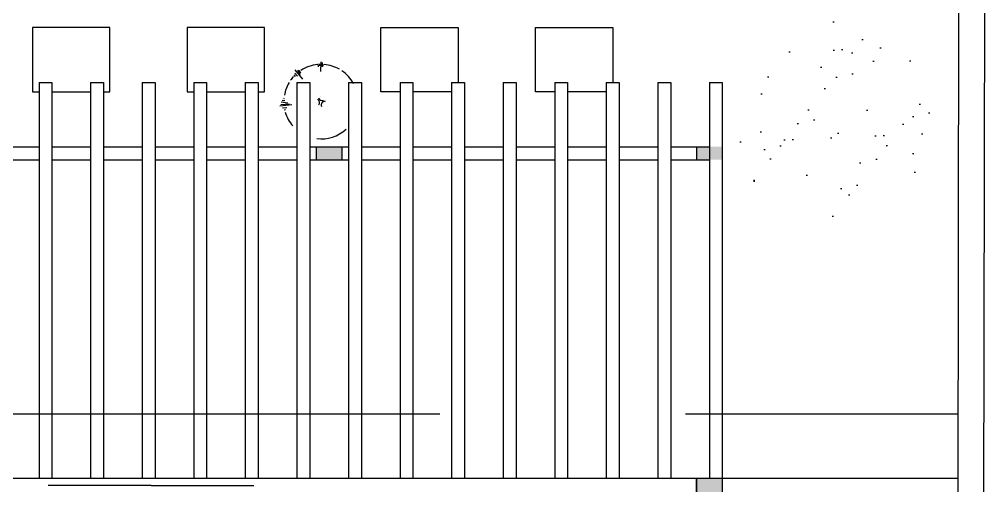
# Model space of a CAD drawing. Header units: millimetres. Extents: x 166 to 289, y 88 to 139.
# Drawn here: x 180.92 to 188.43, y 113.7 to 117.32 of the extents above; entities that cross this region are included whole.
import ezdxf

# ---------------------------------------------------------------- set-up
doc = ezdxf.new("R2010")
doc.units = ezdxf.units.MM
doc.header["$LTSCALE"] = 0.6
doc.linetypes.add('HIDDEN', pattern=[9.525, 6.35, -3.175])
for name, color, linetype in [('0.1', 1, 'Continuous'), ('0.3', 3, 'Continuous'), ('5', 5, 'Continuous'), ('AR-ALV', 5, 'Continuous'), ('Mobiliário', 160, 'Continuous'), ('VEGETAÇAO', 76, 'Continuous')]:
    doc.layers.add(name, color=color, linetype=linetype)

# ---------------------------------------------------------------- blocks, each defined once
blk = doc.blocks.new('*E20')
at = {"lineweight": -3}
blk.add_arc((-5, 25), 60.4, 89.4366, 90.2669, dxfattribs=at)

msp = doc.modelspace()

# ---------------------------------------------------------------- hatches: boundary and pattern name
h = msp.add_hatch()
h.set_pattern_fill('AR-SAND', color=56, scale=0.01, angle=45, style=0)
h.set_pattern_definition([(82.5, (14.73874, -9.3843), (-0.35738135, 0.3347535), [0, -0.38608, 0, -0.4318, 0, -0.41275]), (52.5, (14.73874, -9.3843), (-0.189011, 0.8247329), [0, -0.20828, 0, -0.34798, 0, -0.13335]), (12.5, (14.51782, -9.60523), (0.5582998, 0.5603323), [0, -0.127, 0, -0.4572, 0, -0.5969]), (2.5, (14.5178, -9.6052), (0.3822811, 0.6975508), [0, -0.0635, 0, -0.29972, 0, -0.3429])])
h.paths.add_polyline_path([(187.9897, 116.5454, 1), (186.4403, 116.5454, 1)])
at = {"layer": '0.1', "linetype": 'HIDDEN'}
for points in [[(183.2198, 116.335), (183.2198, 116.235), (183.4198, 116.235), (183.4198, 116.335)], [(186.3698, 116.335), (186.1698, 116.335), (186.1698, 116.235), (186.3698, 116.235)]]:
    msp.add_hatch(color=256, dxfattribs=at).paths.add_polyline_path(points)
at = {"layer": 'AR-ALV'}
msp.add_hatch(color=256, dxfattribs=at).paths.add_polyline_path([(186.1698, 113.562), (186.3698, 113.562), (186.3698, 113.762), (186.1698, 113.762)])

# ---------------------------------------------------------------- linework, layer by layer
at = {"layer": '0.1', "linetype": 'HIDDEN'}
for p, q in [((181.0698, 116.835), (181.0698, 113.762)), ((181.0698, 116.835), (181.1698, 116.835)), ((181.1698, 116.835), (181.1698, 113.762)), ((181.4698, 116.835), (181.4698, 113.762)), ((181.4698, 116.835), (181.5698, 116.835)), ((181.5698, 116.835), (181.5698, 113.762)), ((181.8698, 116.835), (181.8698, 113.762)), ((181.8698, 116.835), (181.9698, 116.835)), ((181.9698, 116.835), (181.9698, 113.762)), ((182.2698, 116.835), (182.2698, 113.762)), ((182.2698, 116.835), (182.3698, 116.835)), ((182.3698, 116.835), (182.3698, 113.762)), ((182.6698, 116.835), (182.6698, 113.762)), ((182.6698, 116.835), (182.7698, 116.835)), ((182.7698, 116.835), (182.7698, 113.762)), ((183.0698, 116.835), (183.0698, 113.762)), ((183.0698, 116.835), (183.1698, 116.835)), ((183.1698, 116.835), (183.1698, 113.762)), ((183.4698, 116.835), (183.4698, 113.762)), ((183.4698, 116.835), (183.5698, 116.835)), ((183.5698, 116.835), (183.5698, 113.762)), ((183.8698, 116.835), (183.8698, 113.762)), ((183.8698, 116.835), (183.9698, 116.835)), ((183.9698, 116.835), (183.9698, 113.762)), ((184.2698, 116.835), (184.2698, 113.762)), ((184.2698, 116.835), (184.3698, 116.835)), ((184.3698, 116.835), (184.3698, 113.762)), ((184.6698, 116.835), (184.6698, 113.762)), ((184.6698, 116.835), (184.7698, 116.835)), ((184.7698, 116.835), (184.7698, 113.762)), ((185.0698, 116.835), (185.0698, 113.762)), ((185.0698, 116.835), (185.1698, 116.835)), ((185.1698, 116.835), (185.1698, 113.762)), ((185.4698, 116.835), (185.4698, 113.762)), ((185.4698, 116.835), (185.5698, 116.835)), ((185.5698, 116.835), (185.5698, 113.762)), ((185.8698, 116.835), (185.8698, 113.762)), ((185.8698, 116.835), (185.9698, 116.835)), ((185.9698, 116.835), (185.9698, 113.762)), ((186.2698, 116.835), (186.2698, 113.762)), ((186.2698, 116.835), (186.3698, 116.835)), ((186.3698, 116.835), (186.3698, 113.762)), ((180.7698, 116.335), (181.0698, 116.335)), ((181.1698, 116.335), (181.4698, 116.335)), ((181.5698, 116.335), (181.8698, 116.335)), ((181.9698, 116.335), (182.2698, 116.335)), ((182.3698, 116.335), (182.6698, 116.335)), ((182.7698, 116.335), (183.0698, 116.335)), ((183.1698, 116.335), (183.4698, 116.335)), ((183.2198, 116.335), (183.2198, 116.235)), ((183.4198, 116.335), (183.4198, 116.235)), ((183.5698, 116.335), (183.8698, 116.335)), ((183.9698, 116.335), (184.2698, 116.335)), ((184.3698, 116.335), (184.6698, 116.335)), ((184.7698, 116.335), (185.0698, 116.335)), ((185.1698, 116.335), (185.4698, 116.335)), ((185.5698, 116.335), (185.8698, 116.335)), ((185.9698, 116.335), (186.2698, 116.335)), ((186.1698, 116.335), (186.1698, 116.235)), ((186.3698, 116.335), (186.3698, 116.235)), ((180.7698, 116.235), (181.0698, 116.235)), ((181.1698, 116.235), (181.4698, 116.235)), ((181.5698, 116.235), (181.8698, 116.235)), ((181.9698, 116.235), (182.2698, 116.235)), ((182.3698, 116.235), (182.6698, 116.235)), ((182.7698, 116.235), (183.0698, 116.235)), ((183.1698, 116.235), (183.4698, 116.235)), ((183.5698, 116.235), (183.8698, 116.235)), ((183.9698, 116.235), (184.2698, 116.235)), ((184.3698, 116.235), (184.6698, 116.235)), ((184.7698, 116.235), (185.0698, 116.235)), ((185.1698, 116.235), (185.4698, 116.235)), ((185.5698, 116.235), (185.8698, 116.235)), ((185.9698, 116.235), (186.2698, 116.235))]:
    msp.add_line(p, q, dxfattribs=at)
at = {"layer": '0.1', "linetype": 'HIDDEN', "lineweight": -3}
msp.add_line((180.3698, 114.262), (188.1905, 114.262), dxfattribs=at)
at = {"layer": '0.1'}
msp.add_line((180.3698, 113.762), (186.3698, 113.762), dxfattribs=at)
at = {"layer": '0.1', "lineweight": -3}
for points in [[(181.5698, 116.762), (181.6198, 116.762), (181.6198, 117.262), (181.0198, 117.262), (181.0198, 116.762), (181.0698, 116.762)], [(182.7698, 116.762), (182.8198, 116.762), (182.8198, 117.262), (182.2198, 117.262), (182.2198, 116.762), (182.2698, 116.762)], [(183.8698, 116.762), (183.7211, 116.762), (183.7211, 117.262), (184.3211, 117.262), (184.3211, 116.835)], [(185.0698, 116.762), (184.9211, 116.762), (184.9211, 117.262), (185.5211, 117.262), (185.5211, 116.835)], [(181.1698, 116.762), (181.4698, 116.762)], [(182.3698, 116.762), (182.6698, 116.762)], [(184.2698, 116.762), (183.9698, 116.762)], [(185.4698, 116.762), (185.1698, 116.762)]]:
    msp.add_lwpolyline(points, dxfattribs=at)
at = {"layer": '0.3'}
for p, q in [((188.4277, 132.5489), (188.3541, 88.0956)), ((188.2273, 132.2882), (188.172, 98.912))]:
    msp.add_line(p, q, dxfattribs=at)
at = {"layer": '5'}
msp.add_line((186.2066, 113.762), (188.1905, 113.762), dxfattribs=at)
msp.add_lwpolyline([(186.1698, 113.762), (186.3698, 113.762), (186.3698, 113.562), (186.1698, 113.562)], close=True, dxfattribs=at)
at = {"layer": 'AR-ALV'}
msp.add_line((186.1698, 113.762), (186.1698, 113.562), dxfattribs=at)
at = {"layer": 'Mobiliário'}
for q in [(181.1414, 113.7032), (182.7364, 113.7032)]:
    msp.add_line((181.9389, 113.7032), q, dxfattribs=at)
at = {"layer": 'VEGETAÇAO', "lineweight": -3}
for p, q in [((183.2326, 116.9795), (183.2345, 116.957)), ((183.2453, 116.9794), (183.2452, 116.963)), ((183.2547, 116.994), (183.2535, 116.9194)), ((183.2669, 116.9888), (183.2655, 116.9557)), ((183.2719, 116.9765), (183.2723, 116.9622)), ((183.0452, 116.8934), (183.0569, 116.8811)), ((183.0548, 116.9326), (183.1134, 116.8591)), ((183.0551, 116.9066), (183.0753, 116.8824)), ((183.0758, 116.9304), (183.0949, 116.8954)), ((183.0875, 116.9308), (183.0985, 116.9093)), ((182.9662, 116.7118), (182.9724, 116.7107)), ((182.9387, 116.6542), (183.0307, 116.6631)), ((182.9453, 116.6634), (183.0134, 116.6698)), ((182.9476, 116.6833), (182.9992, 116.6767)), ((182.9559, 116.698), (182.9773, 116.6953)), ((182.9594, 116.6372), (182.9911, 116.6404)), ((182.97, 116.6222), (182.9828, 116.6248))]:
    msp.add_line(p, q, dxfattribs=at)
for centre, major_axis, start_param, end_param in [((183.2573, 116.6854), (0.2044, 0.2044), 0.87468, 1.360677), ((183.2573, 116.6854), (-0.2044, 0.2044), -1.298606, -0.873365), ((183.2573, 116.6854), (-0.2044, 0.2044), 0.052253, 0.173148), ((183.2573, 116.6854), (-0.2044, 0.2044), 4.432002, 4.902071), ((183.2573, 116.6854), (0.2044, 0.2044), 1.819592, 2.179235), ((183.2673, 116.7237), (0.0214, 0.0214), 2.691567, 4.225996), ((183.2152, 116.6787), (-0.0214, 0.0214), 3.276571, 4.944848), ((183.2892, 116.6585), (0.0214, 0.0214), 0.790056, 2.691567), ((183.2573, 116.6854), (0.2044, 0.2044), 2.644183, 3.066579), ((183.2573, 116.6854), (0.2044, 0.2044), 3.813639, 4.661621)]:
    msp.add_ellipse(centre, major_axis=major_axis, ratio=1, start_param=start_param, end_param=end_param, dxfattribs=at)

# ---------------------------------------------------------------- block references
at = {"layer": 'VEGETAÇAO', "lineweight": -3, "xscale": 0.0004999999999881766, "yscale": 0.0005000000000023874}
msp.add_blockref('*E20', (183.2573, 116.6854), dxfattribs=at)

doc.saveas('drawing.dxf')
